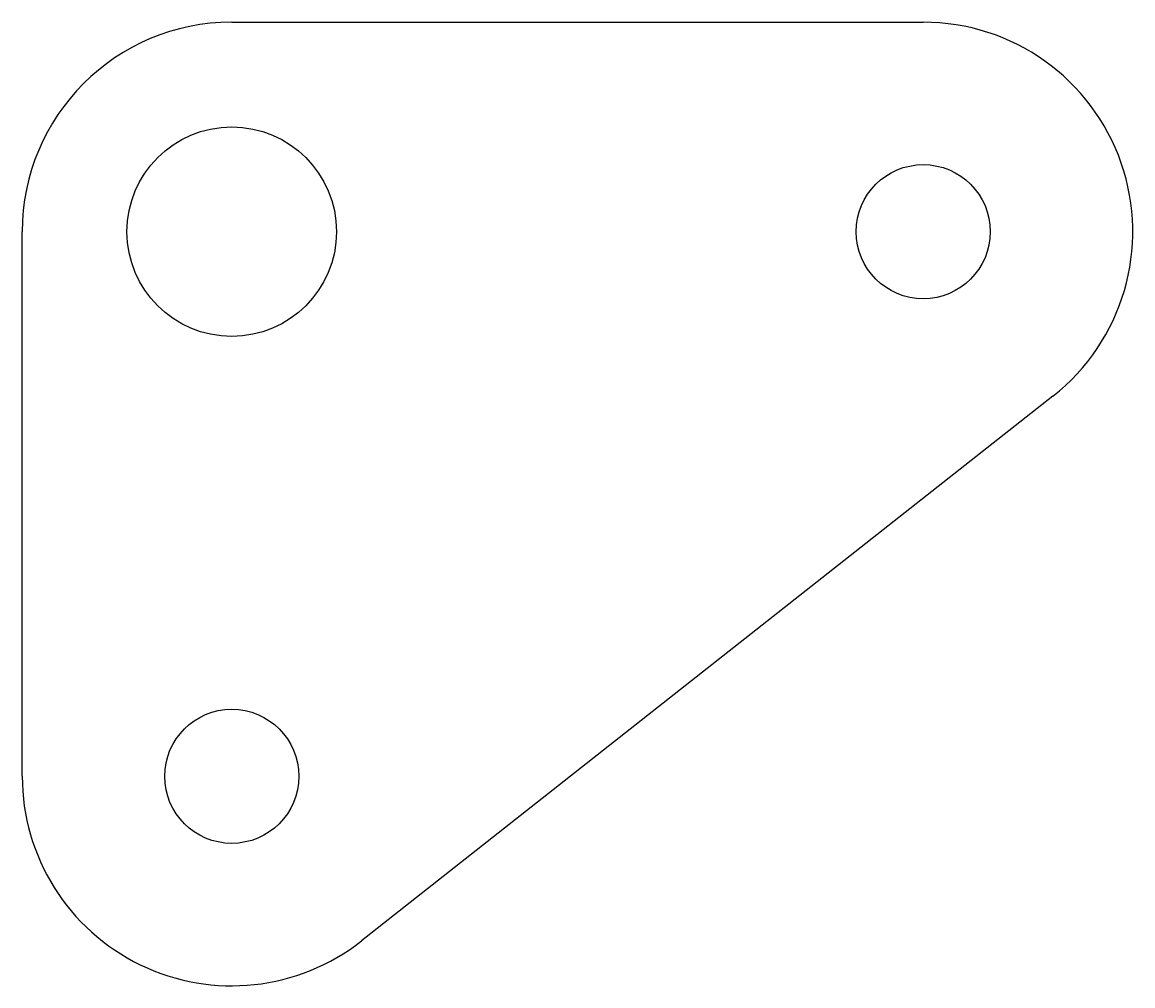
# Model space of a CAD drawing. Header units: millimetres. Extents: x -5 to 21.5, y -18 to 5.
import ezdxf

# ---------------------------------------------------------------- set-up
doc = ezdxf.new("R2010")
doc.units = ezdxf.units.MM

msp = doc.modelspace()

# ---------------------------------------------------------------- linework, layer by layer
at = {"color": 7, "linetype": 'Continuous', "lineweight": 25}
for p, q in [((0, 5), (16.5, 5)), ((-5, -13), (-5, 0)), ((19.594, -3.927), (3.094, -16.927))]:
    msp.add_line(p, q, dxfattribs=at)
for centre, radius in [((0, 0), 2.5), ((16.5, 0), 1.6), ((0, -13), 1.6)]:
    msp.add_circle(centre, radius, dxfattribs=at)
for centre, start, end in [((0, 0), 90, 180), ((16.5, 0), 308.2338, 90), ((0, -13), 180, 308.2338)]:
    msp.add_arc(centre, 5, start, end, dxfattribs=at)

doc.saveas('drawing.dxf')
